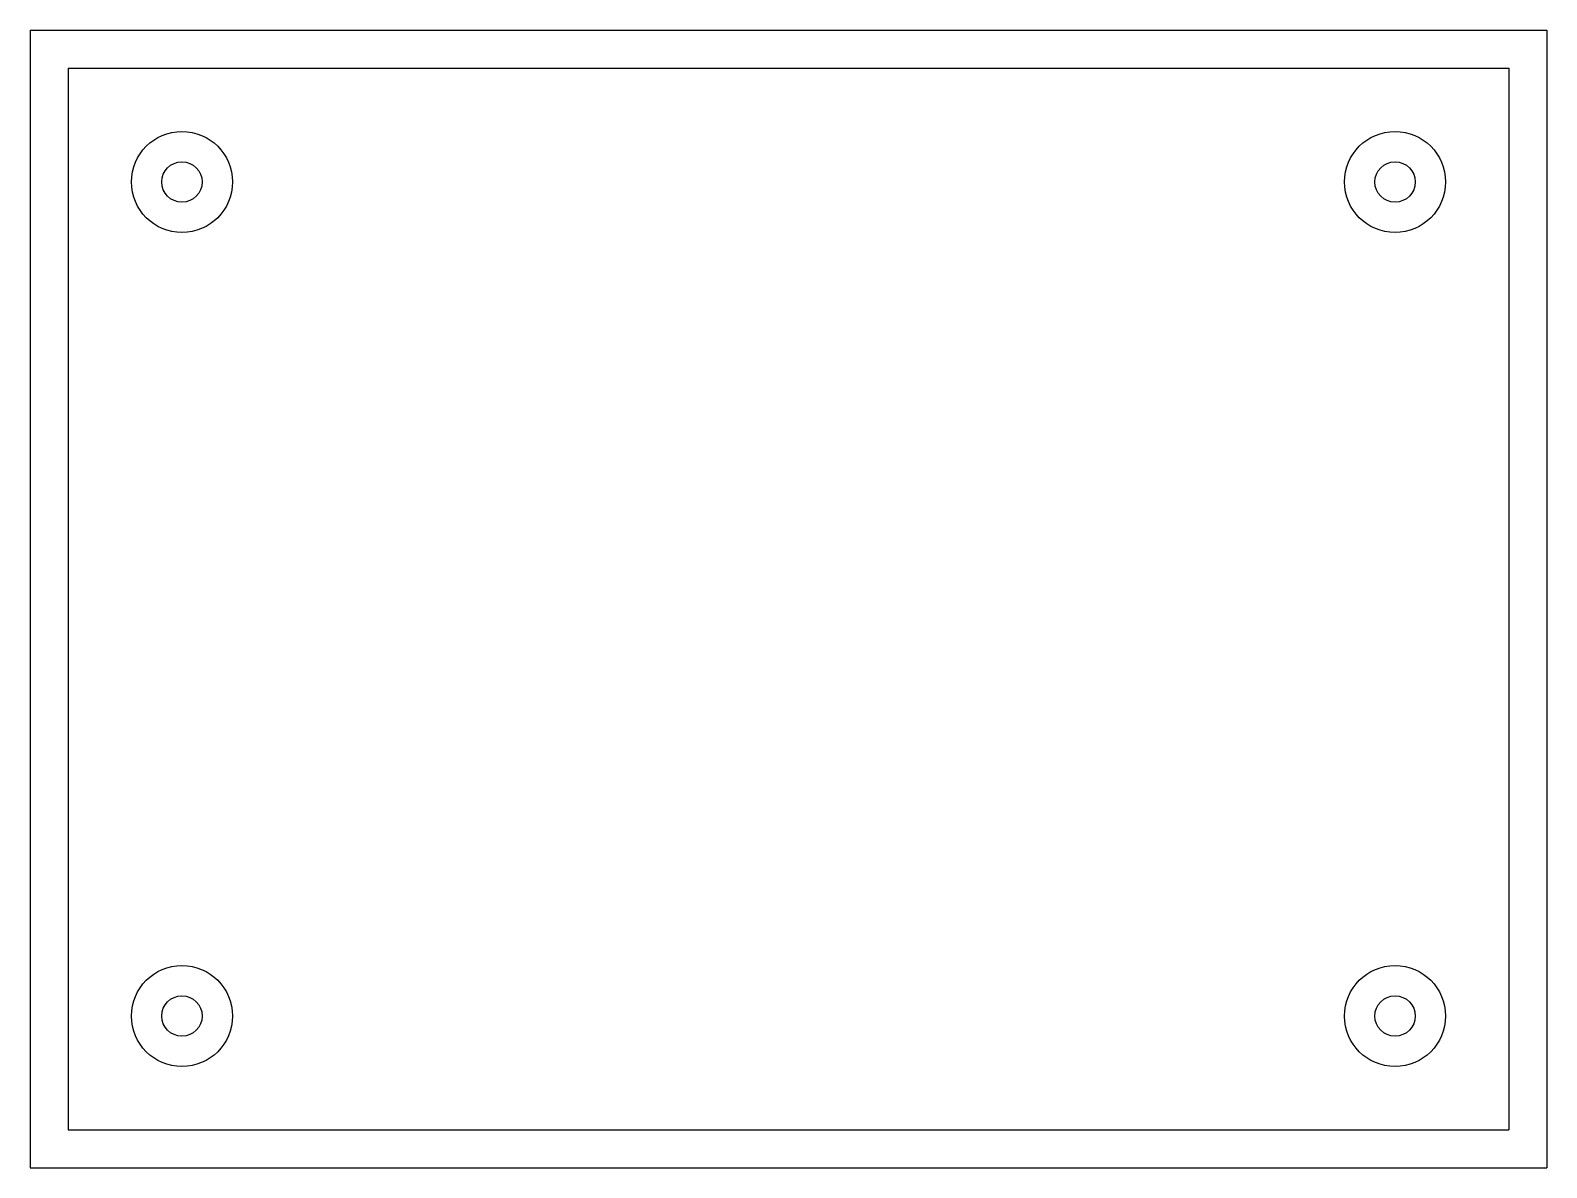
# Model space of a CAD drawing. Header units: millimetres. Extents: x 0 to 120, y -150 to -60.
import ezdxf

# ---------------------------------------------------------------- set-up
doc = ezdxf.new("R2010")
doc.units = ezdxf.units.MM
doc.layers.add('Default', color=7, linetype='CONTINUOUS', lineweight=25, true_color=0x4f8cff)

msp = doc.modelspace()

# ---------------------------------------------------------------- linework, layer by layer
at = {"layer": 'Default', "linetype": 'CONTINUOUS', "lineweight": 25, "true_color": 0x4f8cff}
for p, q in [((0, -60), (0, -150)), ((0, -60), (120, -60)), ((120, -60), (120, -150)), ((3, -63), (3, -147)), ((3, -63), (117, -63)), ((117, -63), (117, -147)), ((3, -147), (117, -147)), ((0, -150), (120, -150))]:
    msp.add_line(p, q, dxfattribs=at)
for centre, radius in [((12, -72), 4), ((108, -72), 4), ((12, -72), 1.6), ((108, -72), 1.6), ((12, -138), 4), ((108, -138), 4), ((12, -138), 1.6), ((108, -138), 1.6)]:
    msp.add_circle(centre, radius, dxfattribs=at)

doc.saveas('drawing.dxf')
